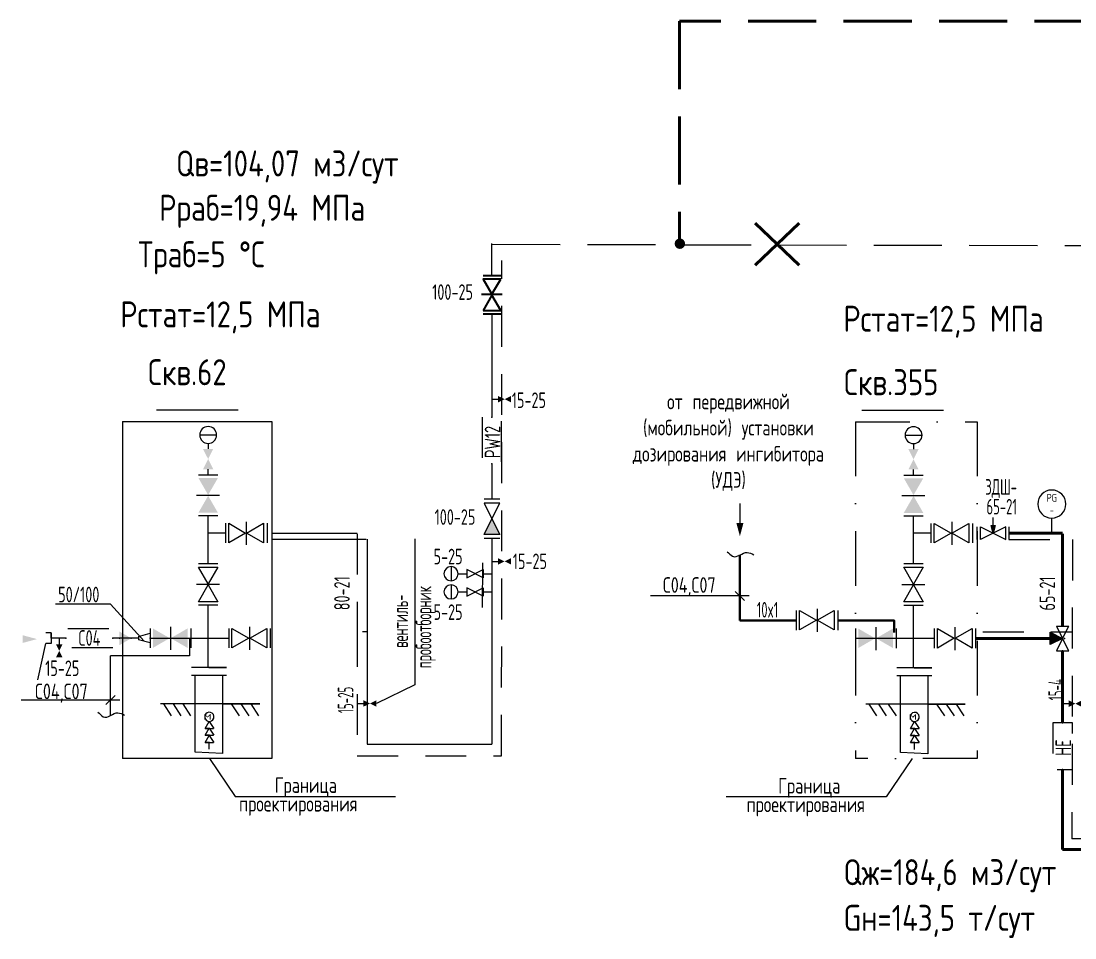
# Model space of a CAD drawing. Header units: millimetres. Extents: x -120 to 14947, y -15715 to 12770.
# Drawn here: x 672.4 to 875.1, y -945.3 to -768.9 of the extents above; entities that cross this region are included whole.
import ezdxf
from ezdxf.enums import TextEntityAlignment as Align

# ---------------------------------------------------------------- set-up
doc = ezdxf.new("R2010")
doc.units = ezdxf.units.MM
for name, pattern in [('DGN Style 2', [13.114504, 7.868702, -5.245802]), ('DGN Style 3', [18.360306, 13.114504, -5.245802]), ('DGN Style 4', [20.996321, 10.491603, -5.245802, 0.013115, -5.245802])]:
    doc.linetypes.add(name, pattern=pattern)
for name, color, linetype, lineweight in [('Tehnolog', 7, 'Continuous', 0), ('TO_oil', 22, 'Continuous', 30), ('TO_water', 92, 'Continuous', 30), ('TO_КИПиА', 1, 'Continuous', 25), ('Слой 1', 1, 'Continuous', 0), ('Слой 10', 7, 'Continuous', 0), ('ТХ_С_ДРЕНАЖ_035', 24, 'Continuous', 30)]:
    doc.layers.add(name, color=color, linetype=linetype, lineweight=lineweight)
doc.layers.add('To_dim', color=7, linetype='Continuous')
doc.styles.add('GOST 2.304', font='CS_Gost2304.shx')
doc.styles.add('Style-txt', font='txt.shx')

# ---------------------------------------------------------------- blocks, each defined once
blk = doc.blocks.new('BALLO_1')
at = {"layer": 'Tehnolog', "color": 52, "linetype": 'Continuous', "lineweight": 0, "extrusion": (0, 0, -1)}
blk.add_solid([(3.32, -1.66), (-3.32, 1.66), (3.32, 1.66), (-3.32, -1.66)], dxfattribs=at)
blk.add_solid([(3.32, -1.66), (-3.32, 1.66), (3.32, 1.66), (-3.32, -1.66)], dxfattribs=at)
blk = doc.blocks.new('*U83')
at = {"layer": 'Tehnolog', "color": 7, "linetype": 'Continuous', "lineweight": 13}
for p, q in [((-0.59, 0, 0), (-1.78, -2.37, 0)), ((0.59, -2.37, 0), (-0.59, 0, 0)), ((0.59, -2.37, 0), (-1.78, -2.37, 0))]:
    blk.add_line(p, q, dxfattribs=at)
at = {"layer": 'Tehnolog', "color": 7, "linetype": 'Continuous', "lineweight": 0}
for p in [(-0.59, 2.37, 0), (-0.92, 0, 0)]:
    blk.add_point(p, dxfattribs=at)
at = {"layer": 'Tehnolog', "color": 7, "linetype": 'Continuous', "lineweight": 13, "extrusion": (0, 0, -1)}
blk.add_solid([(-1.78, 1.18, 0), (-1.78, -1.19, 0), (0.59, 0, 0)], dxfattribs=at)
at = {"layer": 'Tehnolog', "color": 7, "linetype": 'Continuous', "lineweight": 13}
for points in [[(0.59, 2.37, 0), (-1.78, 2.37, 0), (-0.59, 0, 0)], [(1.78, 1.18, 0), (1.78, -1.19, 0), (-0.59, 0, 0)]]:
    blk.add_3dface(points, dxfattribs=at)
blk = doc.blocks.new('*U82')
at = {"layer": 'Tehnolog', "linetype": 'Continuous', "lineweight": 0, "extrusion": (0, 0, -1)}
blk.add_hatch(color=256, dxfattribs=at).paths.add_polyline_path([(0, -1.12), (0.48, 0.68), (-0.48, 0.68), (-0.48, 0.68)])
at = {"layer": 'Tehnolog', "color": 7, "linetype": 'Continuous', "lineweight": 0}
blk.add_line((0, -1.12, 0), (0, 2.61, 0), dxfattribs=at)
at = {"layer": 'Tehnolog', "color": 7, "linetype": 'Continuous', "lineweight": 13}
for p, q in [((-3.75, -2.62, 0), (-3.75, 0.38, 0)), ((-3, -2.62, 0), (-3, 0.38, 0)), ((-3, 0.38, 0), (0, -1.12, 0)), ((3.75, 0.38, 0), (3.75, -2.62, 0)), ((0, -1.12, 0), (-3, -2.62, 0))]:
    blk.add_line(p, q, dxfattribs=at)
at = {"layer": 'Tehnolog', "color": 7, "linetype": 'Continuous', "lineweight": 0}
blk.add_3dface([(0, -1.12, 0), (-0.48, 0.68, 0), (0.48, 0.68, 0)], dxfattribs=at)
at = {"layer": 'Tehnolog', "color": 7, "linetype": 'Continuous', "lineweight": 13}
blk.add_3dface([(3, -2.62, 0), (3, 0.38, 0), (0, -1.12, 0)], dxfattribs=at)
blk = doc.blocks.new('BALLO_2')
at = {"layer": 'Tehnolog', "color": 7, "linetype": 'Continuous', "lineweight": 0}
blk.add_solid([(-3.32, -1.66), (3.32, 1.66), (-3.32, 1.66), (3.32, -1.66)], dxfattribs=at)
blk.add_solid([(-3.32, -1.66), (3.32, 1.66), (-3.32, 1.66), (3.32, -1.66)], dxfattribs=at)
blk = doc.blocks.new('*U102')
at = {"layer": 'Tehnolog', "color": 7, "linetype": 'Continuous', "lineweight": 0}
for p, q in [((1.63, 3.05, 0), (-1.63, 3.05, 0)), ((0, 1.42, 0), (0, 0.36, 0)), ((0, -4.69, 0), (0, -3.55, 0))]:
    blk.add_line(p, q, dxfattribs=at)
blk.add_circle((0, 3.05, 0), 1.63, dxfattribs=at)
at = {"layer": 'Tehnolog', "color": 7, "linetype": 'Continuous', "lineweight": 0, "extrusion": (0, 0, -1), "xscale": 0.58905, "yscale": 0.58905, "zscale": 0.9, "rotation": 90.00000000000001}
blk.add_blockref('BALLO_2', (0, -1.6, 0), dxfattribs=at)
blk = doc.blocks.new('E1_8')
at = {"layer": 'Tehnolog', "lineweight": 0}
blk.add_3dface([(-4.7, -2.5), (-4.7, 2.5), (-0.37, 0)], dxfattribs=at)
blk = doc.blocks.new('E1_9')
at = {"layer": 'Tehnolog', "lineweight": 0}
blk.add_3dface([(-4.7, -2.5), (-4.7, 2.5), (-0.37, 0)], dxfattribs=at)
blk = doc.blocks.new('Z1_2')
at = {"layer": 'Tehnolog', "lineweight": 0}
blk.add_blockref('E1_9', (0.1, 0), dxfattribs=at)
at = {"layer": 'Tehnolog', "lineweight": 0, "rotation": 180}
blk.add_blockref('E1_8', (-0.4, 0), dxfattribs=at)
blk = doc.blocks.new('! Задв. (без подписи)')
at = {"layer": 'Tehnolog', "lineweight": 0, "extrusion": (0, 0, -1), "flags": 128}
blk.add_lwpolyline([(-4.4, 2.9), (-4.4, -3)], dxfattribs=at)
at = {"layer": 'Tehnolog', "lineweight": 0, "extrusion": (0, 0, -1)}
blk.add_blockref('Z1_2', (-4.3, 0), dxfattribs=at)
blk = doc.blocks.new('*U104')
at = {"layer": 'Tehnolog', "color": 7, "linetype": 'Continuous', "lineweight": 0}
for p, q in [((-3.99, 1.91, 0), (-3.99, -1.84, 0)), ((4, 1.91, 0), (4, -1.84, 0))]:
    blk.add_line(p, q, dxfattribs=at)
at = {"layer": 'Tehnolog', "lineweight": 0, "xscale": 0.75, "yscale": 0.75, "zscale": 0.75}
blk.add_blockref('! Задв. (без подписи)', (-3.3, 0.04, 0), dxfattribs=at)
blk = doc.blocks.new('E1_10')
at = {"layer": 'Tehnolog', "extrusion": (0, 0, -1)}
blk.add_solid([(4.7, -2.5), (4.7, 2.5), (0.37, 0)], dxfattribs=at)
blk = doc.blocks.new('E1_11')
at = {"layer": 'Tehnolog', "extrusion": (0, 0, -1)}
blk.add_solid([(4.7, -2.5), (4.7, 2.5), (0.37, 0)], dxfattribs=at)
blk = doc.blocks.new('Z1_3')
at = {"layer": 'Tehnolog'}
blk.add_blockref('E1_11', (0.1, 0), dxfattribs=at)
at = {"layer": 'Tehnolog', "rotation": 180}
blk.add_blockref('E1_10', (-0.4, 0), dxfattribs=at)
blk = doc.blocks.new('! Задв. (без подписи)_1')
at = {"layer": 'Tehnolog', "extrusion": (0, 0, -1), "flags": 128}
blk.add_lwpolyline([(-4.4, 2.9), (-4.4, -3)], dxfattribs=at)
at = {"layer": 'Tehnolog', "extrusion": (0, 0, -1)}
blk.add_blockref('Z1_3', (-4.3, 0), dxfattribs=at)
blk = doc.blocks.new('*U109')
at = {"layer": 'Tehnolog', "color": 7, "linetype": 'Continuous', "lineweight": 0}
for p, q in [((-3.92, 1.91, 0), (-3.92, -1.84, 0)), ((3.92, 1.91, 0), (3.92, -1.84, 0))]:
    blk.add_line(p, q, dxfattribs=at)
at = {"layer": 'Tehnolog', "xscale": 0.75, "yscale": 0.75, "zscale": 0.75}
blk.add_blockref('! Задв. (без подписи)_1', (-3.3, 0.04, 0), dxfattribs=at)
blk = doc.blocks.new('ARR')
at = {"layer": 'Tehnolog', "color": 7, "linetype": 'Continuous', "lineweight": 0}
blk.add_line((10.98, 0), (4.4, 0), dxfattribs=at)
blk.add_line((10.98, 0), (4.4, 0), dxfattribs=at)
blk.add_solid([(4.4, -0.75), (0, 0), (4.4, 0.75)], dxfattribs=at)
blk.add_solid([(4.4, -0.75), (0, 0), (4.4, 0.75)], dxfattribs=at)
blk = doc.blocks.new('*U132')
at = {"color": 0, "lineweight": -2}
blk.add_circle((0, 0), 4.5, dxfattribs=at)
at = {"style": 'GOST 2.304', "width": 0.8}
for tag, p in [('ВЕРХНЯЯ_ФУНКЦИЯ', (-5, 8)), ('ВЕРХНИЙ_ИНДЕКС', (5.5, 4.5)), ('СРЕДНЯЯ_ФУНКЦИЯ', (5.5, 0)), ('НИЖНИЙ_ИНДЕКС', (5.5, -4.5))]:
    blk.add_attdef(tag, text='', height=2.5, dxfattribs=at).set_placement(p, align=Align.MIDDLE_LEFT)
for tag, p in [('НАИМЕНОВАНИЕ', (0, 2)), ('ПОЗИЦИЯ', (0, -2))]:
    blk.add_attdef(tag, text='', height=2.5, dxfattribs=at).set_placement(p, align=Align.MIDDLE_CENTER)
blk = doc.blocks.new('OBOZN')
at = {"layer": 'Tehnolog', "color": 7, "linetype": 'DGN Style 2', "lineweight": 0}
for p in [(-6, 0), (6, 0)]:
    blk.add_point(p, dxfattribs=at)
blk.add_3dface([(-6, -2.5), (6, -2.5), (6, 2.5), (-6, 2.5)], dxfattribs=at)

msp = doc.modelspace()

# ---------------------------------------------------------------- hatches: boundary and pattern name
at = {"layer": 'Tehnolog', "linetype": 'Continuous', "lineweight": 9}
h = msp.add_hatch(color=7, dxfattribs=at)
edge = h.paths.add_edge_path()
edge.add_arc((799.08, -811.75), 1.01, 0, 360)

# ---------------------------------------------------------------- linework, layer by layer
at = {"layer": 'Tehnolog', "color": 253, "linetype": 'Continuous', "lineweight": 30, "extrusion": (0, 0, -1)}
for p, q in [((761.24, -817.89, 8.11), (764.62, -817.89, 8.11)), ((761.24, -825.25, 8.11), (764.62, -825.25, 8.11))]:
    msp.add_line(p, q, dxfattribs=at)
at = {"layer": 'Tehnolog', "color": 253, "linetype": 'Continuous', "lineweight": 30}
msp.add_line((764.89, -821.54, 8.11), (760.9, -821.54, 8.11), dxfattribs=at)
at = {"layer": 'Tehnolog', "color": 253, "linetype": 'Continuous', "lineweight": 9}
for p, q in [((762.93, -841.67, 2.81), (764.11, -841.67, 2.81)), ((762.93, -872.88, 3.49), (764.11, -872.88, 3.49)), ((761.25, -875.25, 3.49), (762.93, -875.25, 3.49)), ((761.25, -878.76, 3.49), (762.93, -878.76, 3.49))]:
    msp.add_line(p, q, dxfattribs=at)
at = {"layer": 'Tehnolog', "lineweight": 9}
for p, q in [((849.78, -843.84, 7.04), (834.09, -843.84, 7.04)), ((844.03, -873.38, 7.04), (844.03, -864.17, 7.04)), ((847.37, -867.46, 7.04), (844.03, -867.46, 7.04)), ((844.03, -893.34, 7.04), (844.03, -881.37, 7.04)), ((832.85, -887.69, 7.04), (847.99, -887.69, 7.04))]:
    msp.add_line(p, q, dxfattribs=at)
at = {"layer": 'Tehnolog', "color": 253, "linetype": 'Continuous', "lineweight": 0, "extrusion": (0, 0, -1)}
for p, q in [((706.71, -848.56, 6.78), (709.97, -848.56, 6.78)), ((708.34, -850.19, 6.78), (708.34, -851.25, 6.78)), ((708.34, -856.3, 6.78), (708.34, -855.16, 6.78)), ((710.22, -856.3, 6.78), (706.47, -856.3, 6.78)), ((710.22, -864.14, 6.78), (706.47, -864.14, 6.78)), ((711.69, -865.55, 6.78), (711.69, -869.3, 6.78)), ((719.67, -865.55, 6.78), (719.67, -869.3, 6.78)), ((710.22, -873.35, 6.78), (706.47, -873.35, 6.78)), ((710.22, -881.34, 6.78), (706.47, -881.34, 6.78)), ((697.16, -885.79, 6.78), (697.16, -889.54, 6.78)), ((705, -885.79, 6.78), (705, -889.54, 6.78)), ((712.31, -885.79, 6.78), (712.31, -889.54, 6.78)), ((720.29, -885.79, 6.78), (720.29, -889.54, 6.78))]:
    msp.add_line(p, q, dxfattribs=at)
at = {"layer": 'Tehnolog', "color": 253}
for p, q in [((710.52, -860.22, 6.78), (706.09, -860.22, 6.78)), ((701.08, -885.49, 6.78), (701.08, -889.91, 6.78))]:
    msp.add_line(p, q, dxfattribs=at)
at = {"layer": 'Tehnolog', "color": 253, "linetype": 'Continuous', "lineweight": 13, "extrusion": (0, 0, -1)}
for p, q in [((764.45, -860.91, 2.81), (761.41, -860.91, 2.81)), ((764.45, -868.5, 2.81), (761.41, -868.5, 2.81))]:
    msp.add_line(p, q, dxfattribs=at)
at = {"layer": 'Tehnolog', "color": 253, "linetype": 'Continuous', "lineweight": 13}
for p, q in [((764.45, -861.67, 2.81), (761.41, -861.67, 2.81)), ((761.41, -861.67, 2.81), (762.93, -864.71, 2.81)), ((762.93, -864.71, 2.81), (764.45, -861.67, 2.81)), ((764.45, -861.67, 2.81), (764.45, -861.67, 2.81)), ((761.41, -867.74, 2.81), (762.93, -864.71, 2.81)), ((762.93, -864.71, 2.81), (764.45, -867.74, 2.81)), ((764.45, -867.74, 2.81), (761.41, -867.74, 2.81))]:
    msp.add_line(p, q, dxfattribs=at)
at = {"layer": 'Tehnolog', "color": 253, "lineweight": 0}
for p, q in [((715.68, -865.25, 6.78), (715.68, -869.68, 6.78)), ((710.52, -877.34, 6.78), (706.09, -877.34, 6.78)), ((716.3, -885.49, 6.78), (716.3, -889.91, 6.78))]:
    msp.add_line(p, q, dxfattribs=at)
at = {"layer": 'Tehnolog', "color": 6, "linetype": 'Continuous', "lineweight": 40}
for p, q in [((810.63, -871.65, 7.04), (810.63, -884.25, 7.04)), ((810.63, -884.25, 7.04), (821.46, -884.25, 7.04))]:
    msp.add_line(p, q, dxfattribs=at)
at = {"layer": 'Tehnolog', "color": 52, "linetype": 'Continuous', "lineweight": 9}
msp.add_line((872.71, -900.26, 7.04), (873.9, -900.26, 7.04), dxfattribs=at)
at = {"layer": 'Tehnolog', "color": 7, "linetype": 'Continuous', "lineweight": 9}
for p, q in [((844.18, -907.77, 7.04), (844.18, -909.07, 7.04)), ((843.77, -910.85, 7.04), (838.78, -918.18, 7.04))]:
    msp.add_line(p, q, dxfattribs=at)
at = {"layer": 'Tehnolog', "linetype": 'DGN Style 4', "lineweight": 9, "elevation": 7.04, "flags": 128}
for points in [[(832.85, -846.01), (832.85, -910.85)], [(832.85, -846.01), (856.29, -846.01)], [(856.29, -846.01), (856.29, -910.85)], [(856.29, -910.85), (832.85, -910.85)]]:
    msp.add_lwpolyline(points, dxfattribs=at)
at = {"layer": 'Tehnolog', "color": 6, "linetype": 'Continuous', "lineweight": 40, "elevation": 7.04, "flags": 128}
msp.add_lwpolyline([(840.28, -886.54), (840.29, -884.26), (829.45, -884.25)], dxfattribs=at)
at = {"layer": 'Tehnolog', "lineweight": 9, "elevation": 7.04, "flags": 128}
for points in [[(844.17, -893.34), (847.55, -893.34), (840.8, -893.34)], [(840.8, -894.84), (847.55, -894.84)], [(844.17, -894.84), (846.8, -894.84), (846.8, -909.91), (841.55, -909.64), (841.55, -894.84)], [(846.8, -900.36), (853.95, -900.36), (834.85, -900.36)], [(836.98, -902.61), (835.48, -900.36)], [(838.86, -902.61), (837.36, -900.36)], [(840.73, -902.61), (839.23, -900.36)], [(850.02, -902.61), (848.52, -900.36)], [(851.9, -902.61), (850.4, -900.36)], [(853.77, -902.61), (852.27, -900.36)]]:
    msp.add_lwpolyline(points, dxfattribs=at)
at = {"layer": 'Tehnolog', "color": 7, "linetype": 'Continuous', "lineweight": 9, "elevation": 7.04, "flags": 128}
for points in [[(843.46, -905.06), (844.24, -903.71), (845.12, -905.06)], [(844.26, -905.06), (843.44, -905.06), (845.09, -905.06)], [(843.46, -906.38), (844.24, -905.03), (845.12, -906.38)], [(844.26, -906.38), (843.44, -906.38), (845.09, -906.38)], [(844.26, -907.77), (843.44, -907.77), (845.09, -907.77)], [(843.46, -907.76), (844.24, -906.41), (845.12, -907.76)]]:
    msp.add_lwpolyline(points, dxfattribs=at)
at = {"layer": 'Tehnolog', "color": 253, "linetype": 'Continuous', "lineweight": 0, "extrusion": (0, 0, -1)}
msp.add_circle((-708.34, -848.56, -6.78), 1.63, dxfattribs=at)
at = {"layer": 'Tehnolog', "color": 7, "linetype": 'Continuous', "lineweight": 9, "extrusion": (0, 0, -1)}
msp.add_ellipse((844.25, -902.82, 7.04), major_axis=(0.087, -0.885), ratio=0.996849, dxfattribs=at)
at = {"layer": 'Tehnolog', "color": 7, "linetype": 'Continuous', "lineweight": 9}
msp.add_open_spline([(808.17, -871.05, 7.04), (808.56, -871.28, 7.04), (808.8, -871.69, 7.04), (809.22, -871.91, 7.04), (810.11, -872.37, 7.04), (811.11, -871.04, 7.04), (812.04, -871.17, 7.04), (812.47, -871.23, 7.04), (812.9, -871.3, 7.04), (813.29, -871.63, 7.04)], degree=3, knots=[0, 0, 0, 0, 0.242175, 0.242175, 0.242175, 0.762363, 0.762363, 0.762363, 1, 1, 1, 1], dxfattribs=at)
at = {"layer": 'Tehnolog', "color": 253, "linetype": 'DGN Style 2', "lineweight": 0}
for p in [(762.93, -845.12, 2.81), (762.93, -854.12, 2.81)]:
    msp.add_point(p, dxfattribs=at)
at = {"layer": 'Tehnolog', "color": 253, "linetype": 'DGN Style 2', "lineweight": 0, "extrusion": (0, 0, -1)}
for p in [(680.98, -887.66, 6.78), (689.98, -887.66, 6.78)]:
    msp.add_point(p, dxfattribs=at)
at = {"layer": 'Tehnolog', "color": 253, "linetype": 'Continuous', "lineweight": 13}
for p in [(691.26, -887.69, 6.78), (693.55, -887.69, 6.78)]:
    msp.add_point(p, dxfattribs=at)
at = {"layer": 'Tehnolog', "color": 253, "linetype": 'Continuous', "lineweight": 0, "extrusion": (0, 0, -1)}
for points in [[(-764.11, -842.29, -2.81), (-766.6, -841.05, -2.81), (-764.11, -841.05, -2.81), (-766.6, -842.29, -2.81)], [(-764.11, -842.29, -2.81), (-766.6, -841.05, -2.81), (-764.11, -841.05, -2.81), (-766.6, -842.29, -2.81)], [(-764.11, -873.5, -3.49), (-766.6, -872.26, -3.49), (-764.11, -872.26, -3.49), (-766.6, -873.5, -3.49)], [(-764.11, -873.5, -3.49), (-766.6, -872.26, -3.49), (-764.11, -872.26, -3.49), (-766.6, -873.5, -3.49)], [(-738.21, -900.85, -6.78), (-740.7, -899.61, -6.78), (-738.21, -899.61, -6.78), (-740.7, -900.85, -6.78)], [(-738.21, -900.85, -6.78), (-740.7, -899.61, -6.78), (-738.21, -899.61, -6.78), (-740.7, -900.85, -6.78)]]:
    msp.add_solid(points, dxfattribs=at)
at = {"layer": 'Tehnolog', "color": 253, "linetype": 'Continuous', "lineweight": 0}
for points in [[(709.32, -855.16, 6.78), (707.36, -851.25, 6.78), (707.36, -855.16, 6.78), (709.32, -851.25, 6.78)], [(709.32, -855.16, 6.78), (707.36, -851.25, 6.78), (707.36, -855.16, 6.78), (709.32, -851.25, 6.78)], [(672.63, -887.09, 2.7), (675.43, -887.84, 2.7), (672.63, -888.59, 2.7)], [(672.63, -887.09, 2.7), (675.43, -887.84, 2.7), (672.63, -888.59, 2.7)], [(680.31, -888.85, 6.78), (679.07, -891.34, 6.78), (679.07, -888.85, 6.78), (680.31, -891.34, 6.78)], [(680.31, -888.85, 6.78), (679.07, -891.34, 6.78), (679.07, -888.85, 6.78), (680.31, -891.34, 6.78)]]:
    msp.add_solid(points, dxfattribs=at)
at = {"layer": 'Tehnolog', "color": 253, "extrusion": (0, 0, -1)}
for points in [[(-706.47, -856.84, -6.78), (-710.22, -856.84, -6.78), (-708.34, -860.09, -6.78)], [(-710.22, -863.52, -6.78), (-706.47, -863.52, -6.78), (-708.34, -860.27, -6.78)], [(-697.7, -889.54, -6.78), (-697.7, -885.79, -6.78), (-700.95, -887.66, -6.78)], [(-704.38, -885.79, -6.78), (-704.38, -889.54, -6.78), (-701.13, -887.66, -6.78)]]:
    msp.add_solid(points, dxfattribs=at)
at = {"layer": 'Tehnolog', "color": 253, "linetype": 'Continuous', "lineweight": 30}
msp.add_solid([(761.41, -867.74, 2.81), (764.45, -867.74, 2.81), (762.93, -864.71, 2.81)], dxfattribs=at)
at = {"layer": 'Tehnolog', "color": 253, "linetype": 'Continuous', "lineweight": 13, "extrusion": (0, 0, -1)}
msp.add_solid([(-691.26, -889.01, -6.78), (-691.26, -886.38, -6.78), (-693.55, -887.69, -6.78)], dxfattribs=at)
at = {"layer": 'Tehnolog', "color": 253, "linetype": 'Continuous', "lineweight": 30}
for points in [[(764.62, -818.57, 8.11), (761.24, -818.57, 8.11), (762.93, -821.49, 8.11)], [(761.24, -824.58, 8.11), (764.62, -824.58, 8.11), (762.93, -821.65, 8.11)]]:
    msp.add_3dface(points, dxfattribs=at)
at = {"layer": 'Tehnolog', "color": 253, "linetype": 'DGN Style 2', "lineweight": 0}
for points in [[(761.05, -845.12, 2.81), (761.05, -854.12, 2.81), (764.8, -854.12, 2.81), (764.8, -845.12, 2.81)], [(689.98, -889.54, 6.78), (680.98, -889.54, 6.78), (680.98, -885.79, 6.78), (689.98, -885.79, 6.78)]]:
    msp.add_3dface(points, dxfattribs=at)
at = {"layer": 'Tehnolog', "color": 253, "linetype": 'Continuous', "lineweight": 13}
msp.add_3dface([(764.45, -861.67, 2.81), (761.41, -861.67, 2.81), (762.93, -864.71, 2.81)], dxfattribs=at)
at = {"layer": 'Tehnolog', "color": 253, "lineweight": 0}
for points in [[(712.31, -869.3, 6.78), (712.31, -865.55, 6.78), (715.55, -867.43, 6.78)], [(718.98, -865.55, 6.78), (718.98, -869.3, 6.78), (715.73, -867.43, 6.78)], [(706.47, -873.97, 6.78), (710.22, -873.97, 6.78), (708.34, -877.21, 6.78)], [(710.22, -880.64, 6.78), (706.47, -880.64, 6.78), (708.34, -877.39, 6.78)], [(712.92, -889.54, 6.78), (712.92, -885.79, 6.78), (716.17, -887.66, 6.78)], [(719.6, -885.79, 6.78), (719.6, -889.54, 6.78), (716.35, -887.66, 6.78)]]:
    msp.add_3dface(points, dxfattribs=at)
at = {"layer": 'Tehnolog', "color": 253, "linetype": 'Continuous', "lineweight": 9}
for points in [[(761.25, -874.47, 3.49), (761.25, -876.04, 3.49), (758.1, -874.47, 3.49), (758.1, -876.04, 3.49)], [(761.25, -877.97, 3.49), (761.25, -879.55, 3.49), (758.1, -877.97, 3.49), (758.1, -879.55, 3.49)], [(761.25, -877.97, 3.49), (761.25, -879.55, 3.49), (758.1, -877.97, 3.49), (758.1, -879.55, 3.49)]]:
    msp.add_3dface(points, dxfattribs=at)
at = {"layer": 'To_dim', "color": 30, "lineweight": 50}
for p, q in [((813.56, -807.81, 7.11), (822.04, -815.87, 7.11)), ((822.04, -807.81, 7.11), (813.56, -815.87, 7.11))]:
    msp.add_line(p, q, dxfattribs=at)
at = {"layer": 'TO_oil', "lineweight": 50}
for p, q in [((862.36, -867.46, 7.04), (872.71, -867.46, 7.04)), ((872.71, -867.6, 7.04), (872.71, -885.33, 7.04)), ((855.98, -887.7, 7.04), (870.34, -887.7, 7.04)), ((872.71, -890.07, 7.04), (872.71, -903.94, 7.04)), ((872.71, -912.94, 7.04), (872.71, -928.3, 7.04)), ((872.71, -928.3, 7.04), (879.41, -928.3, 6.61))]:
    msp.add_line(p, q, dxfattribs=at)
at = {"layer": 'TO_water', "color": 253, "lineweight": 9, "ltscale": 100}
for p, q in [((762.93, -817.89, 8.11), (762.94, -811.7, 8.27)), ((762.93, -825.25, 8.11), (762.93, -831.55, 8.11)), ((762.93, -831.55, 8.11), (762.93, -845.12, 2.81)), ((714.09, -843.81, 6.78), (698.4, -843.81, 6.78)), ((691.89, -845.98, 6.78), (720.6, -845.98, 6.78)), ((691.89, -845.98, 6.78), (691.89, -910.82, 6.78)), ((720.6, -845.98, 6.78), (720.6, -910.82, 6.78)), ((762.93, -854.12, 2.81), (762.93, -860.91, 2.81)), ((708.34, -873.35, 6.78), (708.34, -864.14, 6.78)), ((711.69, -867.43, 6.78), (708.34, -867.43, 6.78)), ((720.6, -867.43, 6.78), (737.02, -867.43, 6.78)), ((720.6, -868.64, 6.78), (738.76, -868.64, 6.78)), ((738.9, -868.64, 6.78), (738.9, -908.09, 6.78)), ((748.09, -868.57, 6.78), (748.09, -896.62, 6.78)), ((762.93, -868.5, 2.81), (762.93, -908.09, 6.78)), ((761.09, -873.16, 6.17), (761.05, -881.75, 6.17)), ((755.06, -873.89, 3.49), (755.06, -876.61, 3.49)), ((756.42, -875.25, 3.49), (758.1, -875.25, 3.49)), ((755.06, -877.4, 3.49), (755.06, -880.12, 3.49)), ((756.42, -878.76, 3.49), (758.1, -878.76, 3.49)), ((689.58, -881.15, 6.78), (678.97, -881.15, 6.78)), ((696.04, -888.26, 6.78), (689.58, -881.15, 6.78)), ((708.34, -893.31, 6.78), (708.34, -881.34, 6.78)), ((678.13, -886.66, 6.78), (677.13, -886.66, 6.78)), ((678.13, -887.66, 6.78), (678.13, -886.66, 6.78)), ((678.13, -886.66, 6.78), (678.13, -888.66, 6.78)), ((680.98, -887.66, 6.78), (678.13, -887.66, 6.78)), ((679.69, -887.66, 6.78), (679.69, -888.85, 6.78)), ((694.93, -887.66, 6.78), (690.05, -887.66, 6.78)), ((697.16, -887.66, 6.78), (712.31, -887.66, 6.78)), ((704.73, -887.63, 6.78), (704.73, -891.08, 6.78)), ((738.04, -886.41, 6.78), (738.9, -886.41, 6.78)), ((675.59, -895.7, 6.78), (677.13, -888.66, 6.78)), ((678.13, -888.66, 6.78), (677.13, -888.66, 6.78)), ((689.57, -902.53, 6.78), (689.57, -891.08, 6.78)), ((704.73, -891.08, 6.78), (689.57, -891.08, 6.78)), ((711.86, -893.31, 6.78), (705.11, -893.31, 6.78)), ((708.48, -893.31, 6.78), (711.86, -893.31, 6.78)), ((705.11, -894.81, 6.78), (711.86, -894.81, 6.78)), ((705.86, -909.61, 6.78), (705.86, -894.81, 6.78)), ((708.48, -894.81, 6.78), (711.11, -894.81, 6.78)), ((711.11, -894.81, 6.78), (711.11, -909.88, 6.78)), ((748.09, -896.62, 6.78), (740.7, -900.23, 6.78)), ((691.37, -899.58, 6.78), (672.36, -899.58, 6.78)), ((688.68, -900.44, 6.78), (690.46, -898.72, 6.78)), ((718.26, -900.33, 6.78), (699.17, -900.33, 6.78)), ((701.29, -902.58, 6.78), (699.79, -900.33, 6.78)), ((703.17, -902.58, 6.78), (701.67, -900.33, 6.78)), ((705.04, -902.58, 6.78), (703.54, -900.33, 6.78)), ((711.11, -900.33, 6.78), (718.26, -900.33, 6.78)), ((714.34, -902.58, 6.78), (712.84, -900.33, 6.78)), ((716.21, -902.58, 6.78), (714.71, -900.33, 6.78)), ((718.09, -902.58, 6.78), (716.59, -900.33, 6.78)), ((737.02, -900.23, 6.78), (738.21, -900.23, 6.78)), ((707.77, -905.03, 6.78), (708.55, -903.68, 6.78)), ((708.55, -903.68, 6.78), (709.43, -905.03, 6.78)), ((708.57, -905.04, 6.78), (707.75, -905.04, 6.78)), ((707.75, -905.04, 6.78), (709.4, -905.04, 6.78)), ((707.77, -906.35, 6.78), (708.55, -905, 6.78)), ((708.55, -905, 6.78), (709.43, -906.35, 6.78)), ((708.57, -906.35, 6.78), (707.75, -906.35, 6.78)), ((707.75, -906.35, 6.78), (709.4, -906.35, 6.78)), ((708.57, -907.74, 6.78), (707.75, -907.74, 6.78)), ((707.75, -907.74, 6.78), (709.4, -907.74, 6.78)), ((707.77, -907.73, 6.78), (708.55, -906.38, 6.78)), ((708.49, -907.74, 6.78), (708.49, -909.04, 6.78)), ((708.55, -906.38, 6.78), (709.43, -907.73, 6.78)), ((738.9, -908.09, 6.78), (762.93, -908.09, 6.78)), ((711.11, -909.88, 6.78), (705.86, -909.61, 6.78)), ((720.6, -910.82, 6.78), (691.89, -910.82, 6.78)), ((708.58, -910.82, 6.78), (713.56, -918.15, 6.78)), ((713.56, -918.15, 6.78), (744.39, -918.15, 6.78))]:
    msp.add_line(p, q, dxfattribs=at)
at = {"layer": 'TO_water', "color": 253, "lineweight": 9, "ltscale": 100, "extrusion": (0, 0, -1)}
for centre in [(-755.06, -875.25, -3.49), (-755.06, -878.76, -3.49)]:
    msp.add_circle(centre, 1.36, dxfattribs=at)
msp.add_ellipse((708.56, -902.79, 6.78), major_axis=(0.087, -0.885), ratio=0.996849, dxfattribs=at)
at = {"layer": 'TO_water', "color": 253, "lineweight": 9, "ltscale": 100}
msp.add_open_spline([(687.1, -901.92, 6.78), (687.5, -902.15, 6.78), (687.74, -902.56, 6.78), (688.15, -902.78, 6.78), (689.05, -903.24, 6.78), (690.05, -901.91, 6.78), (690.98, -902.04, 6.78), (691.4, -902.1, 6.78), (691.84, -902.17, 6.78), (692.23, -902.5, 6.78)], degree=3, knots=[0, 0, 0, 0, 0.242175, 0.242175, 0.242175, 0.762363, 0.762363, 0.762363, 1, 1, 1, 1], dxfattribs=at)
at = {"layer": 'TO_КИПиА', "lineweight": 9, "elevation": 7.04}
msp.add_lwpolyline([(870.63, -867.46), (870.63, -864.55)], dxfattribs=at)
at = {"layer": 'Слой 1', "color": 253, "linetype": 'DGN Style 2', "lineweight": 9}
for p, q in [((764.8, -910.28, 6.78), (764.81, -815.01, 6.96)), ((737.02, -867.57, 6.78), (737.02, -885.3, 6.78)), ((737.02, -885.3, 6.78), (737.02, -910.28, 6.78)), ((737.02, -910.28, 6.78), (764.8, -910.28, 6.78))]:
    msp.add_line(p, q, dxfattribs=at)
at = {"layer": 'Слой 1', "color": 7, "linetype": 'DGN Style 2', "lineweight": 9}
for p, q in [((862.36, -868.67, 7.04), (874.45, -868.67, 7.04)), ((874.59, -868.67, 7.04), (874.5, -926.25, 6.63)), ((857.35, -886.44, 7.04), (874.59, -886.44, 7.04)), ((874.5, -926.22, 6.63), (925.65, -926.25, -0.55))]:
    msp.add_line(p, q, dxfattribs=at)
at = {"layer": 'Слой 1', "color": 7, "lineweight": 9}
for p, q in [((812.42, -879.53, 7.04), (793.4, -879.53, 7.04)), ((809.74, -878.67, 7.04), (811.52, -880.39, 7.04))]:
    msp.add_line(p, q, dxfattribs=at)
at = {"layer": 'Слой 10', "color": 253, "linetype": 'Continuous', "lineweight": 13, "extrusion": (0, 0, -1)}
for p, q in [((694.93, -887.36, 6.78), (697.16, -886.72, 6.78)), ((694.93, -887.36, 6.78), (694.93, -887.97, 6.78)), ((697.16, -886.72, 6.78), (697.16, -888.54, 6.78)), ((697.16, -888.54, 6.78), (694.93, -887.97, 6.78))]:
    msp.add_line(p, q, dxfattribs=at)
at = {"layer": 'Слой 10', "color": 7, "linetype": 'Continuous', "lineweight": 9}
msp.add_line((838.78, -918.18, 7.04), (807.96, -918.18, 7.04), dxfattribs=at)
at = {"layer": 'Слой 10', "color": 253, "linetype": 'Continuous', "lineweight": 13, "extrusion": (0, 0, -1)}
for p in [(694.93, -887.66, 6.78), (694.93, -887.66, 6.78), (697.16, -887.66, 6.78)]:
    msp.add_point(p, dxfattribs=at)
at = {"layer": 'ТХ_С_ДРЕНАЖ_035', "color": 92, "linetype": 'DGN Style 3', "lineweight": 50}
for p, q in [((799.04, -768.9, 4.82), (799.04, -811.85, 6.93)), ((1210.89, -769.06, 1.44), (799.04, -768.9, 4.82))]:
    msp.add_line(p, q, dxfattribs=at)
at = {"layer": 'ТХ_С_ДРЕНАЖ_035', "color": 253, "linetype": 'DGN Style 3', "lineweight": 9}
msp.add_line((762.94, -811.87, 8.26), (1014.75, -812.38, 6.78), dxfattribs=at)

# ---------------------------------------------------------------- block references
at = {"layer": 'Tehnolog', "color": 7, "linetype": 'Continuous', "lineweight": 9, "extrusion": (0, 0, -1)}
for name, p in [('*U102', (-844.03, -851.64, -7.03)), ('*U104', (-851.37, -867.49, -7.04)), ('*U104', (-825.46, -884.25, -7.04)), ('*U104', (-851.99, -887.73, -7.04))]:
    msp.add_blockref(name, p, dxfattribs=at)
at = {"layer": 'Tehnolog', "lineweight": 9, "extrusion": (0, 0, -1), "rotation": 90}
msp.add_blockref('*U109', (-843.99, -860.25, -7.04), dxfattribs=at)
at = {"layer": 'Tehnolog', "color": 7, "linetype": 'Continuous', "lineweight": 9, "extrusion": (0, 0, -1), "xscale": 0.5737499999999998, "yscale": 0.9022722964488007, "zscale": 0.675, "rotation": 90.00000000000001}
msp.add_blockref('ARR', (-810.63, -868.04, -0.24), dxfattribs=at)
at = {"layer": 'Tehnolog', "color": 7, "linetype": 'Continuous', "lineweight": 9, "xscale": 0.81, "yscale": 0.81, "zscale": 0.81}
msp.add_blockref('*U82', (859.33, -866.55, 7.04), dxfattribs=at)
at = {"layer": 'Tehnolog', "color": 7, "linetype": 'Continuous', "lineweight": 9, "extrusion": (0, 0, -1), "rotation": 90}
msp.add_blockref('*U104', (-843.99, -877.37, -7.04), dxfattribs=at)
at = {"layer": 'Tehnolog', "lineweight": 9, "extrusion": (0, 0, -1)}
msp.add_blockref('*U109', (-836.77, -887.73, -7.04), dxfattribs=at)
at = {"layer": 'Tehnolog', "color": 7, "linetype": 'Continuous', "lineweight": 9, "rotation": 180}
msp.add_blockref('*U83', (872.12, -887.7, 7.04), dxfattribs=at)
at = {"layer": 'Tehnolog', "color": 52, "linetype": 'Continuous', "lineweight": 9, "xscale": 0.375, "yscale": 0.375, "zscale": 0.75}
msp.add_blockref('BALLO_1', (875.14, -900.26, 7.04), dxfattribs=at)
at = {"layer": 'Tehnolog', "color": 7, "linetype": 'DGN Style 2', "lineweight": 9, "xscale": 0.75, "yscale": 0.75, "zscale": 0.75, "rotation": 270}
msp.add_blockref('OBOZN', (872.71, -908.44, 7.04), dxfattribs=at)
at = {"layer": 'TO_КИПиА', "lineweight": 9}
ref = msp.add_blockref('*U132', (870.62, -861.85, 7.04), dxfattribs=dict(at, xscale=-0.6, yscale=0.6, zscale=0.6))
ref.add_attrib('НАИМЕНОВАНИЕ', 'PG', dxfattribs={"layer": '0', "height": 1.5, "style": 'GOST 2.304', "width": 0.8}).set_placement((870.62, -860.65, 7.04), align=Align.MIDDLE_CENTER)
ref.add_attrib('ПОЗИЦИЯ', '-', dxfattribs={"layer": '0', "height": 1.5, "style": 'GOST 2.304', "width": 0.8}).set_placement((870.62, -863.05, 7.04), align=Align.MIDDLE_CENTER)

# ---------------------------------------------------------------- texts
at = {"layer": 'Tehnolog', "color": 253, "linetype": 'Continuous', "lineweight": 9, "style": 'Style-txt', "width": 0.633333}
for p in [(766.75, -843.37, 2.81), (766.94, -874.38, 3.49)]:
    msp.add_text('15-25', height=3, dxfattribs=at).set_placement(p)
msp.add_text('PW12', height=3, rotation=90, dxfattribs=at).set_placement((763.04, -849.91, 2.81), align=Align.MIDDLE_CENTER)
at = {"layer": 'Tehnolog', "color": 7, "linetype": 'Continuous', "lineweight": 9, "style": 'Style-txt', "width": 0.72}
msp.add_text('С04,С07', height=3, dxfattribs=at).set_placement((800.89, -877.43, 7.04), align=Align.MIDDLE_CENTER)
at = {"layer": 'Tehnolog', "color": 7, "linetype": 'Continuous', "lineweight": 9, "style": 'Style-txt', "width": 0.633333}
msp.add_text('65-21', height=3, rotation=90, dxfattribs=at).set_placement((871.27, -875.78, 7.04), align=Align.RIGHT)
at = {"layer": 'Tehnolog', "color": 7, "linetype": 'Continuous', "lineweight": 9, "style": 'Style-txt', "width": 1.391694}
msp.add_text('М', height=1.08, dxfattribs=at).set_placement((844.68, -902.3, 7.04), align=Align.TOP_RIGHT)
at = {"layer": 'Tehnolog', "color": 7, "linetype": 'Continuous', "lineweight": 9, "style": 'Style-txt', "width": 0.633333}
msp.add_text('НЕ', height=3, rotation=90, dxfattribs=at).set_placement((872.83, -908.73, 7.04), align=Align.MIDDLE_CENTER)
at = {"layer": 'Tehnolog', "color": 7, "linetype": 'Continuous', "lineweight": 9, "attachment_point": 9, "style": 'GOST 2.304'}
for s, insert, char_height, line_spacing_factor in [('Qв=104,07 м3/сут', (744.97, -800.17), 5, 0.72), ('Рраб=19,94 МПа', (738.56, -808.7), 5, 0.72), ('Траб=5 %%DС', (719.28, -817.65), 5, 0.72), ('Рстат=12,5 МПа', (729.97, -829.02), 5, 0.72), ('Рстат=12,5 МПа', (869.07, -829.86), 5, 0.72), ('Скв.355', (848.82, -840.9, 0.02), 5, 0.72), ('\\H1x;\\W0.732381;ЗДШ-\\P65-21', (863.93, -863.86, 7.04), 3.0039, 0.759792), ('Qж=184,6 м3/сут', (871.5, -936.56), 5, 0.72), ('Gн=143,5 т/сут', (867.41, -945.35), 5, 0.72)]:
    msp.add_mtext(s, dxfattribs=dict(at, insert=insert, char_height=char_height, line_spacing_factor=line_spacing_factor))
at = {"layer": 'Tehnolog', "color": 7, "linetype": 'Continuous', "lineweight": 9, "insert": (813.88, -883.7, 7.35), "char_height": 3, "width": 64.6075, "attachment_point": 7, "line_spacing_factor": 0.6, "style": 'GOST 2.304'}
msp.add_mtext('{\\W0.72;10x1 }', dxfattribs=at)
at = {"layer": 'Tehnolog', "color": 7, "linetype": 'Continuous', "lineweight": 9, "extrusion": (0.001225, -0.001005, 0.999999), "insert": (872.97, -895.53, 7.04), "char_height": 3, "attachment_point": 9, "text_direction": (1e-06, 0.999999, 0.001005), "line_spacing_factor": 0.6, "style": 'GOST 2.304'}
msp.add_mtext('{\\W0.63333;15-4}', dxfattribs=at)
at = {"layer": 'TO_water', "color": 253, "lineweight": 13, "style": 'GOST 2.304'}
msp.add_text('Скв.62', height=5, dxfattribs=at).set_placement((696.76, -838.98, 0.02))
at = {"layer": 'TO_water', "color": 253, "lineweight": 9, "ltscale": 100, "style": 'Style-txt', "width": 0.633333}
msp.add_text('100-25', height=3, dxfattribs=at).set_placement((751.9, -865.85, 0.13))
for p in [(751.7, -871.95, 3.49), (751.7, -882.65, 3.49)]:
    msp.add_text('5-25', height=3, dxfattribs=at).set_placement(p, align=Align.MIDDLE_LEFT)
at = {"layer": 'TO_water', "color": 253, "lineweight": 13, "style": 'Style-txt'}
for s, width, p in [('50/100', 0.633333, (679.49, -880.76, 6.78)), ('Граница', 0.72, (721.16, -917.44, 6.78)), ('проектирования', 0.72, (714.29, -921.02, 6.78))]:
    msp.add_text(s, height=3, dxfattribs=dict(at, width=width)).set_placement(p)
at = {"layer": 'TO_water', "color": 253, "lineweight": 9, "ltscale": 100, "style": 'Style-txt', "width": 0.633333}
msp.add_text('80-21', height=3, rotation=90, dxfattribs=at).set_placement((735.58, -875.75, 6.78), align=Align.RIGHT)
at = {"layer": 'TO_water', "color": 253, "lineweight": 13, "style": 'GOST 2.304', "width": 0.72}
for s, p in [('пробоотборник', (751.29, -893.47, 4.06)), ('вентиль-', (746.79, -889.5, 4.06))]:
    msp.add_text(s, height=3, rotation=90, dxfattribs=at).set_placement(p)
at = {"layer": 'TO_water', "color": 253, "lineweight": 9, "ltscale": 100, "style": 'Style-txt'}
for s, width, p in [('C04', 0.633333, (685.48, -887.63, 6.78)), ('С04,С07', 0.72, (680.11, -897.9, 6.78))]:
    msp.add_text(s, height=3, dxfattribs=dict(at, width=width)).set_placement(p, align=Align.MIDDLE_CENTER)
at = {"layer": 'TO_water', "color": 253, "lineweight": 9, "ltscale": 100, "style": 'Style-txt', "width": 0.633333}
msp.add_text('15-25', height=3, dxfattribs=at).set_placement((676.99, -891.95, 7.41), align=Align.TOP_LEFT)
at = {"layer": 'TO_water', "color": 253, "lineweight": 13, "extrusion": (0.001225, -0.001005, 0.999999), "style": 'GOST 2.304', "width": 0.633333}
msp.add_text('15-25', height=3, rotation=90, dxfattribs=at).set_placement((736.27, -902.08, 8.59))
at = {"layer": 'TO_water', "color": 253, "lineweight": 9, "ltscale": 100, "style": 'Style-txt', "width": 1.391694}
msp.add_text('М', height=1.08, dxfattribs=at).set_placement((708.99, -902.27, 6.78), align=Align.TOP_RIGHT)
at = {"layer": 'Слой 10', "color": 253, "linetype": 'Continuous', "lineweight": 9, "style": 'Style-txt', "width": 0.633333}
msp.add_text('100-25', height=3, dxfattribs=at).set_placement((759.28, -819.56, 2.81), align=Align.TOP_RIGHT)
at = {"layer": 'Слой 10', "color": 7, "linetype": 'Continuous', "lineweight": 9, "char_height": 3, "attachment_point": 5, "line_spacing_factor": 1.005, "style": 'Style-txt'}
for s, insert in [('\\H1x;\\W0.72;от передвижной\\P(мобильной) установки\\Pдозирования ингибитора\\P(УДЭ)', (808.42, -849.97, 7.04)), ('\\H1x;\\W0.72;Граница', (823.98, -916.47, 7.04)), ('\\H1x;\\W0.72;проектирования', (823.3, -920.05, 7.04))]:
    msp.add_mtext(s, dxfattribs=dict(at, insert=insert))

doc.saveas('drawing.dxf')
